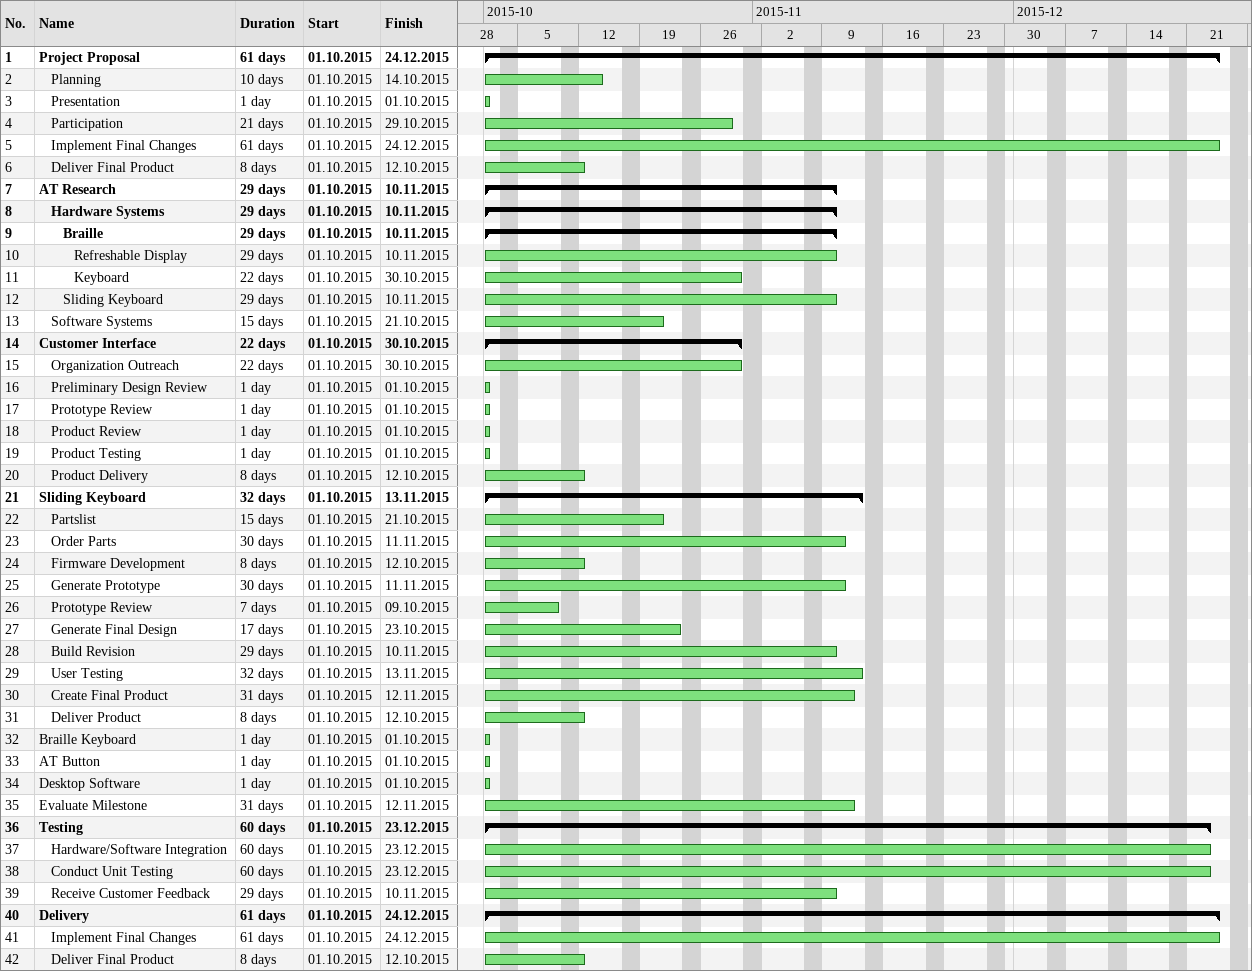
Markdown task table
| ID | Level | Task | Duration | Start | Finish |
|---|---|---|---|---|---|
| 1 | 1 | **Project Proposal** | 61d | 2015-10-01 | 2015-12-24 |
| 2 | 2 | Planning | 10d | 2015-10-01 | 2015-10-14 |
| 3 | 2 | Presentation | 1d | 2015-10-01 | 2015-10-01 |
| 4 | 2 | Participation | 21d | 2015-10-01 | 2015-10-29 |
| 5 | 2 | Implement Final Changes | 61d | 2015-10-01 | 2015-12-24 |
| 6 | 2 | Deliver Final Product | 8d | 2015-10-01 | 2015-10-12 |
| 7 | 1 | **AT Research** | 29d | 2015-10-01 | 2015-11-10 |
| 8 | 2 | **Hardware Systems** | 29d | 2015-10-01 | 2015-11-10 |
| 9 | 3 | **Braille** | 29d | 2015-10-01 | 2015-11-10 |
| 10 | 4 | Refreshable Display | 29d | 2015-10-01 | 2015-11-10 |
| 11 | 4 | Keyboard | 22d | 2015-10-01 | 2015-10-30 |
| 12 | 3 | Sliding Keyboard | 29d | 2015-10-01 | 2015-11-10 |
| 13 | 2 | Software Systems | 15d | 2015-10-01 | 2015-10-21 |
| 14 | 1 | **Customer Interface** | 22d | 2015-10-01 | 2015-10-30 |
| 15 | 2 | Organization Outreach | 22d | 2015-10-01 | 2015-10-30 |
| 16 | 2 | Preliminary Design Review | 1d | 2015-10-01 | 2015-10-01 |
| 17 | 2 | Prototype Review | 1d | 2015-10-01 | 2015-10-01 |
| 18 | 2 | Product Review | 1d | 2015-10-01 | 2015-10-01 |
| 19 | 2 | Product Testing | 1d | 2015-10-01 | 2015-10-01 |
| 20 | 2 | Product Delivery | 8d | 2015-10-01 | 2015-10-12 |
| 21 | 1 | **Sliding Keyboard** | 32d | 2015-10-01 | 2015-11-13 |
| 22 | 2 | Partslist | 15d | 2015-10-01 | 2015-10-21 |
| 23 | 2 | Order Parts | 30d | 2015-10-01 | 2015-11-11 |
| 24 | 2 | Firmware Development | 8d | 2015-10-01 | 2015-10-12 |
| 25 | 2 | Generate Prototype | 30d | 2015-10-01 | 2015-11-11 |
| 26 | 2 | Prototype Review | 7d | 2015-10-01 | 2015-10-09 |
| 27 | 2 | Generate Final Design | 17d | 2015-10-01 | 2015-10-23 |
| 28 | 2 | Build Revision | 29d | 2015-10-01 | 2015-11-10 |
| 29 | 2 | User Testing | 32d | 2015-10-01 | 2015-11-13 |
| 30 | 2 | Create Final Product | 31d | 2015-10-01 | 2015-11-12 |
| 31 | 2 | Deliver Product | 8d | 2015-10-01 | 2015-10-12 |
| 32 | 1 | Braille Keyboard | 1d | 2015-10-01 | 2015-10-01 |
| 33 | 1 | AT Button | 1d | 2015-10-01 | 2015-10-01 |
| 34 | 1 | Desktop Software | 1d | 2015-10-01 | 2015-10-01 |
| 35 | 1 | Evaluate Milestone | 31d | 2015-10-01 | 2015-11-12 |
| 36 | 1 | **Testing** | 60d | 2015-10-01 | 2015-12-23 |
| 37 | 2 | Hardware/Software Integration | 60d | 2015-10-01 | 2015-12-23 |
| 38 | 2 | Conduct Unit Testing | 60d | 2015-10-01 | 2015-12-23 |
| 39 | 2 | Receive Customer Feedback | 29d | 2015-10-01 | 2015-11-10 |
| 40 | 1 | **Delivery** | 61d | 2015-10-01 | 2015-12-24 |
| 41 | 2 | Implement Final Changes | 61d | 2015-10-01 | 2015-12-24 |
| 42 | 2 | Deliver Final Product | 8d | 2015-10-01 | 2015-10-12 |
